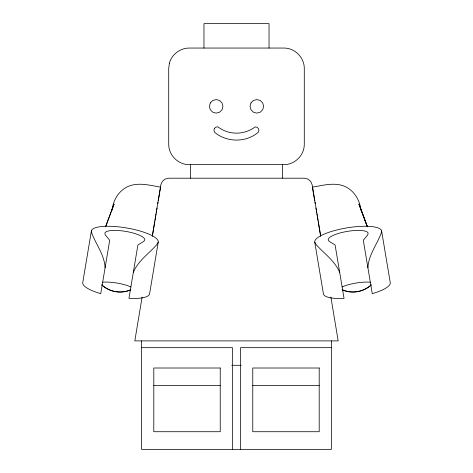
<?xml version="1.0" encoding="UTF-8"?>
<svg xmlns="http://www.w3.org/2000/svg" width="473" height="473" viewBox="0 0 473 473"><rect width="100%" height="100%" fill="white"/><g stroke="black" fill="none" stroke-linecap="round" stroke-linejoin="round"><path stroke-width="0.71" d="M367.911 267.795C368.355 257.413 374.031 248.603 378.441 239.533L380.96 234.064L381.61 230.954A33.89 8.774 -9.5 0 0 346.733 227.903A33.89 8.774 -9.5 0 0 314.752 242.152L323.408 293.816A33.89 8.774 -9.5 0 0 341.376 298.51L344.037 298.351L335.103 245.002L329.184 241.354L328.238 239.894A20.221 5.233 -9.5 0 1 347.318 231.392A20.221 5.233 -9.5 0 1 368.124 233.213L367.704 234.904L363.299 240.278L372.239 293.627L374.805 292.905A33.89 8.774 -9.5 0 0 390.26 282.618L381.61 230.954M91.39 230.954L82.74 282.618A33.89 8.774 9.5 0 0 98.195 292.905L100.761 293.627L109.701 240.278L105.296 234.904L104.876 233.213A20.221 5.233 9.5 0 1 125.682 231.392A20.221 5.233 9.5 0 1 144.762 239.894L143.816 241.354L137.897 245.002L128.963 298.351L131.624 298.51A33.89 8.774 9.5 0 0 149.592 293.816L158.248 242.152A33.89 8.774 9.5 0 0 126.267 227.903A33.89 8.774 9.5 0 0 91.39 230.954L92.04 234.064L94.559 239.533C98.969 248.603 104.645 257.413 105.089 267.795M112.036 210.302C112.952 202.001 116.819 194.048 123.648 189.04C134.563 180.988 148.481 185.044 160.584 187.172L158.295 200.83M142.107 297.15L134.823 340.891L338.177 340.891L330.893 297.15M152.318 235.921L160.82 184.89L162.263 181.466L165.101 179.066L168.713 178.203L304.287 178.203L307.899 179.066L310.737 181.466L312.18 184.89L320.682 235.921M152.365 236.216L154.789 221.772M155.032 220.329L155.635 216.717M155.877 215.274L156.12 213.826M156.362 212.383L156.604 210.94M156.847 209.492L157.089 208.049M157.811 203.715L158.053 202.273M112.278 208.847L114.011 204.105L105.473 226.839M105.934 226.106L114.011 204.105M133.291 272.519C137.945 260.984 148.581 253.853 156.616 244.884L158.248 242.152M371.157 284.841C363.642 292.007 351.64 294.017 342.198 289.695M130.802 289.695C121.36 294.017 109.358 292.007 101.843 284.841M141.598 347.673L232.432 347.673L232.432 449.35M331.402 347.673L240.568 347.673L240.568 449.35M231.699 365.292L241.301 365.292M153.802 385.631L220.229 385.631M252.771 385.631L319.198 385.631M314.752 242.152L316.384 244.884C324.431 253.847 335.05 260.99 339.709 272.519M367.042 226.059L358.989 204.105L367.527 226.839M358.989 204.105L367.066 226.106M360.964 210.302C360.048 202.001 356.181 194.048 349.352 189.04C338.437 180.988 324.519 185.044 312.417 187.172L314.705 200.83M314.947 202.273L315.189 203.715M315.911 208.049L316.153 209.492M316.396 210.94L316.638 212.383M316.88 213.826L317.123 215.274M317.365 216.717L317.968 220.329M318.211 221.772L320.635 236.216M331.402 340.891L331.402 449.35L141.598 449.35L141.598 340.891M282.594 164.645L282.594 178.203M269.036 48.051L269.036 23.65L203.964 23.65L203.964 48.051M190.406 164.645L190.406 178.203M342.121 286.928A20.221 5.233 -9.5 0 1 370.324 282.204M371.258 284.953A27.115 27.115 0 0 1 342.139 289.831M102.676 282.204A20.221 5.233 9.5 0 1 130.879 286.928M130.861 289.831A27.115 27.115 0 0 1 101.742 284.953M169.405 63.128L168.713 68.39L168.713 144.312C168.648 155.191 178.167 164.716 189.052 164.645L283.948 164.645C294.833 164.716 304.352 155.191 304.287 144.312L304.287 68.39C304.352 57.505 294.833 47.986 283.948 48.051L189.052 48.051C180.059 48.104 171.782 54.454 169.405 63.128M214.399 128.473L213.92 130.4L214.582 132.269C226.851 142.615 246.12 142.745 258.329 132.251L258.932 130.424L258.453 128.561L257.046 127.249L255.154 126.906C244.127 135.207 228.802 135.284 217.822 126.817L215.859 127.131L214.399 128.473M210.296 102.96L209.385 106.348L210.296 109.742L212.773 112.219L216.167 113.13L219.555 112.219L222.032 109.742L222.943 106.348L222.032 102.96L219.555 100.477L216.167 99.572L212.773 100.477L210.296 102.96M250.968 102.96L250.057 106.348L250.968 109.742L253.445 112.219L256.833 113.13L260.227 112.219L262.704 109.742L263.615 106.348L262.704 102.96L260.227 100.477L256.833 99.572L253.445 100.477L250.968 102.96M220.229 368.006L153.802 368.006L153.802 431.725L220.229 431.725L220.229 368.006M319.198 368.006L252.771 368.006L252.771 431.725L319.198 431.725L319.198 368.006"/></g></svg>
